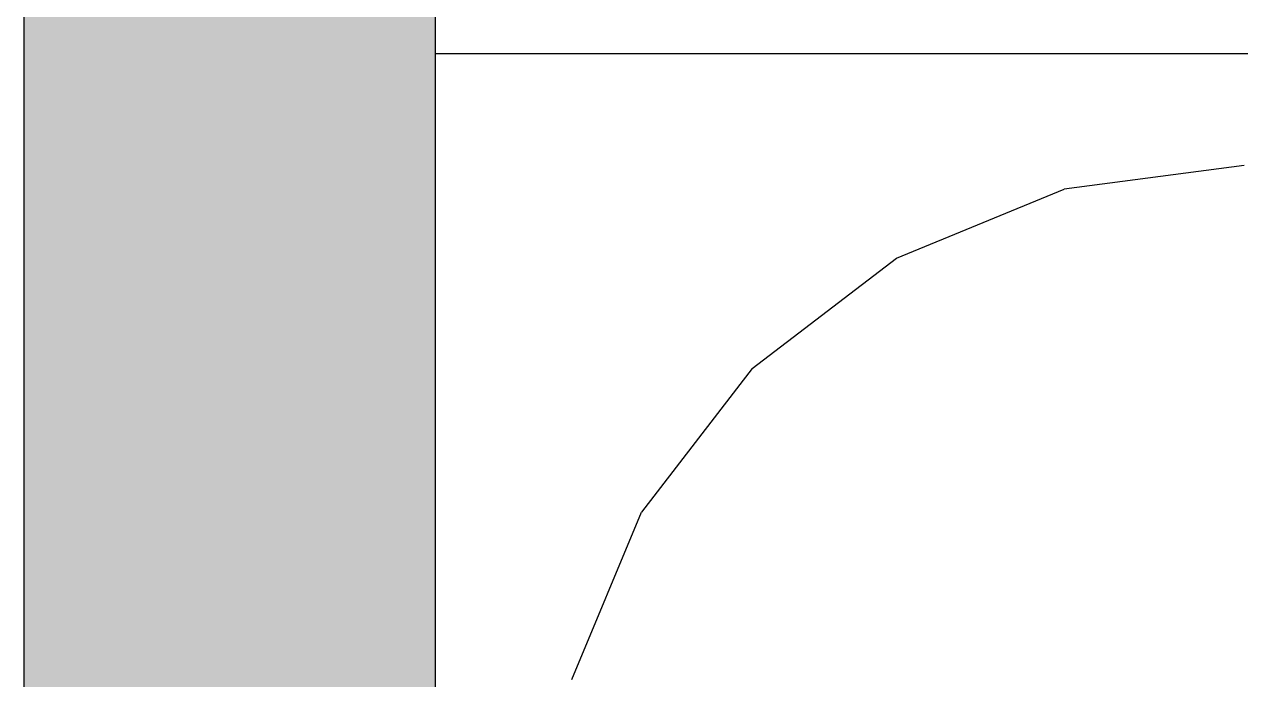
# Model space of a CAD drawing. Header units: inches. Extents: x 0 to 54693, y 0 to 31146.
# Drawn here: x 47653.2 to 47949.1, y 14916.3 to 15075.6 of the extents above; entities that cross this region are included whole.
import ezdxf

# ---------------------------------------------------------------- set-up
doc = ezdxf.new("R2010")
doc.units = ezdxf.units.IN
doc.header["$MEASUREMENT"] = 0
doc.layers.add('Added', color=3, linetype='Continuous')

msp = doc.modelspace()

# ---------------------------------------------------------------- linework, layer by layer
at = {"layer": 'Added', "linetype": 'Continuous', "lineweight": -2, "ltscale": 0.18}
for p, q in [((47653.23, 9948.32), (47653.23, 15998.33)), ((47753.23, 11123.32), (47753.23, 15998.33)), ((47753.23, 14668.53), (47753.23, 15068.53)), ((47753.23, 15068.53), (48153.23, 15068.53)), ((47949.92, 15041.31), (47906.14, 15035.57)), ((47865.34, 15018.74), (47906.14, 15035.57)), ((47830.28, 14991.95), (47865.34, 15018.74)), ((47830.28, 14991.95), (47803.35, 14957.01)), ((47786.42, 14916.29), (47803.35, 14957.01))]:
    msp.add_line(p, q, dxfattribs=at)
msp.add_solid([(47653.23, 15998.33), (47753.23, 15998.33), (47653.23, 9948.32), (47753.23, 9948.32)], dxfattribs=at)

doc.saveas('drawing.dxf')
